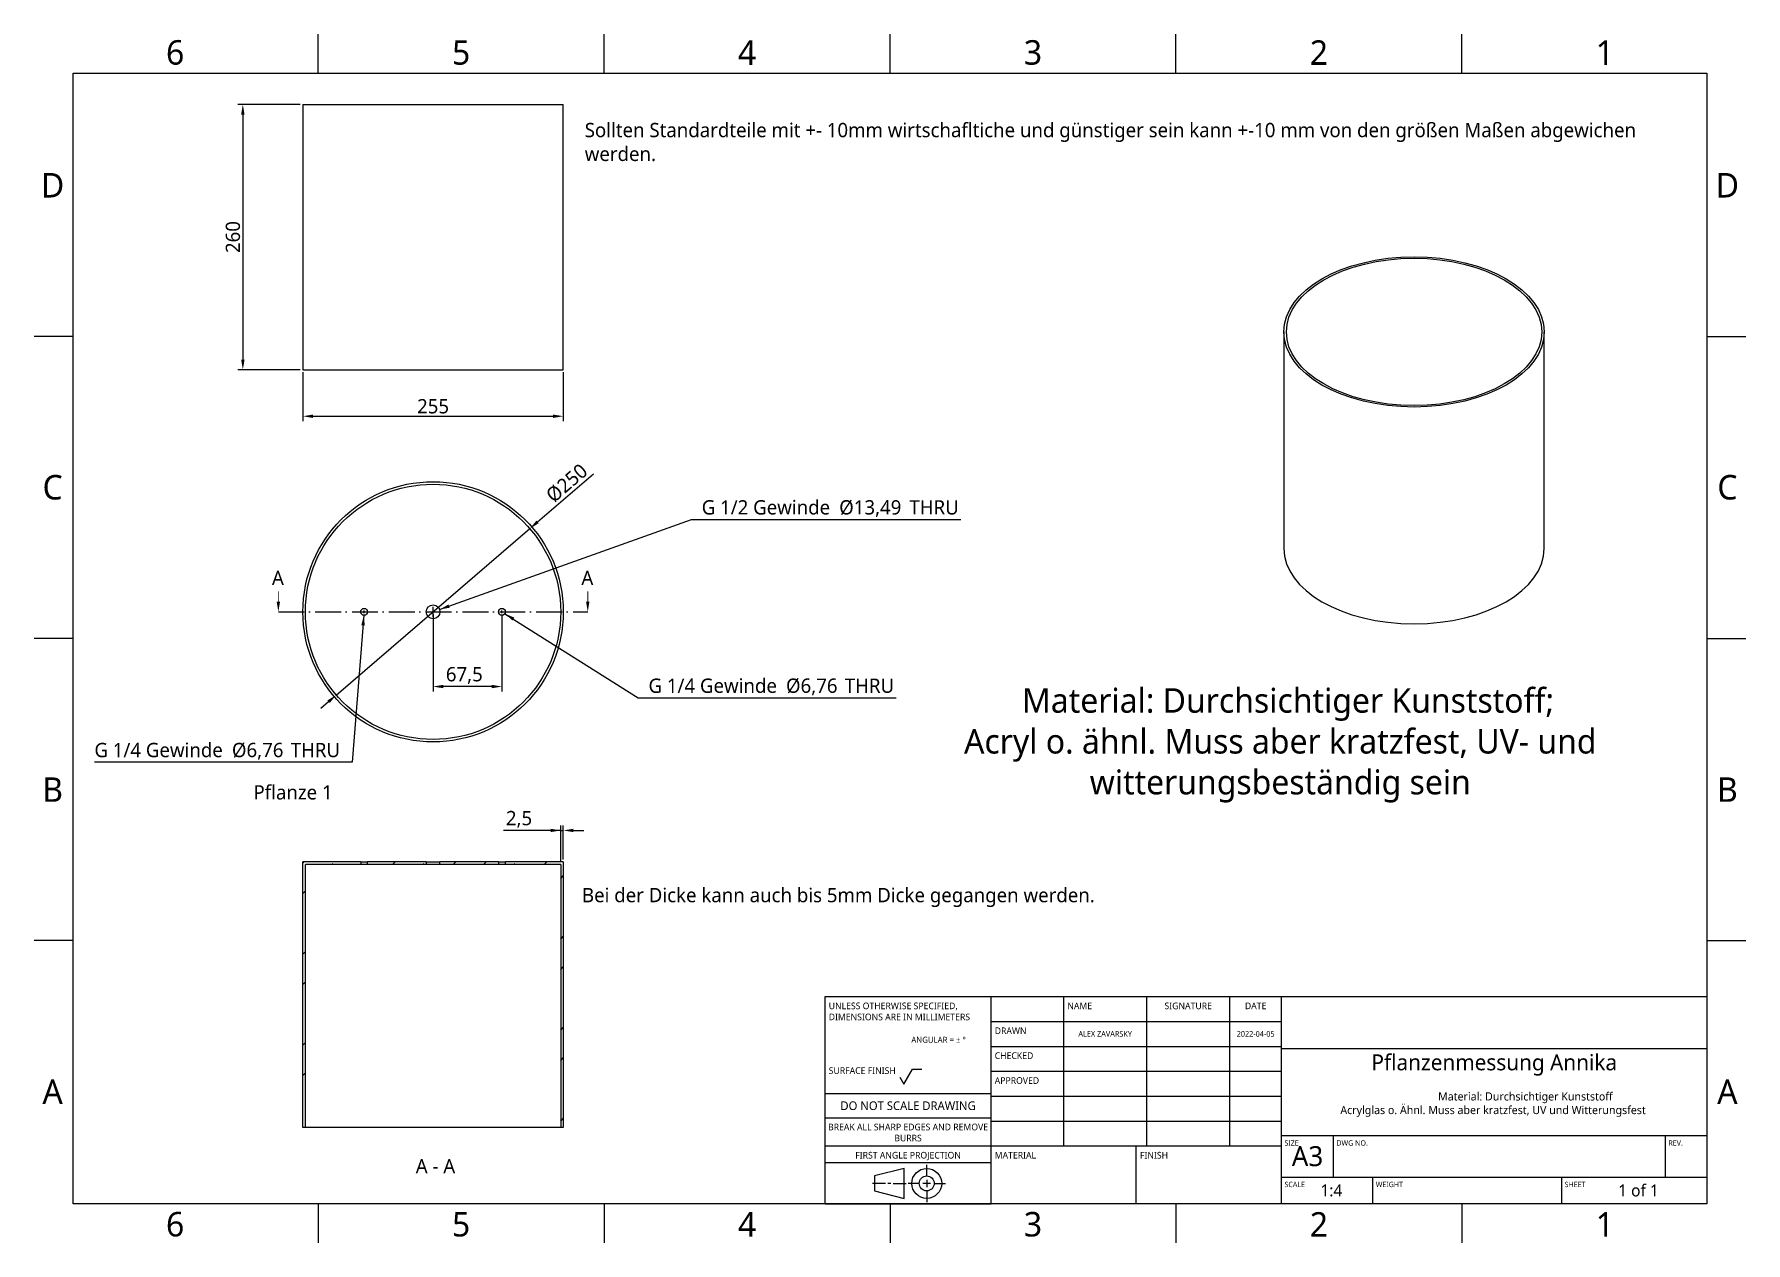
# Model space of a CAD drawing. Extents: x 1 to 420, y 0 to 296.
import ezdxf

# ---------------------------------------------------------------- set-up
doc = ezdxf.new("R2010")
doc.units = 0
doc.header["$LTSCALE"] = 12.7
doc.header["$MEASUREMENT"] = 0
doc.header["$PDMODE"] = 33
doc.header["$PDSIZE"] = 1
doc.linetypes.add('ONS_DASHDOT', pattern=[0.71, 0.5, -0.1, 0.01, -0.1])
doc.layers.get('DEFPOINTS').update_dxf_attribs({"linetype": 'CONTINUOUS'})
for name, color, linetype in [('ANNOTATION_LINES', 7, 'CONTINUOUS'), ('ANNOTATION_TEXT', 7, 'CONTINUOUS'), ('BORDER_FRAME', 7, 'CONTINUOUS'), ('BORDER_ZONES', 7, 'CONTINUOUS'), ('CENTERMARKS', 7, 'CONTINUOUS'), ('SECTION_CUTTING_LINE', 7, 'ONS_DASHDOT'), ('TITLE_BLOCK', 7, 'CONTINUOUS'), ('VIEW_HATCHES', 7, 'CONTINUOUS'), ('VISIBLE', 7, 'CONTINUOUS')]:
    doc.layers.add(name, color=color, linetype=linetype)
doc.styles.add('ONSHAPE-STANDARD', font='NotoSans-Regular.ttf')
doc.styles.add('ONSHAPE-STANDARD-DIMENSION', font='')
doc.styles.add('ONSHAPE-STANDARD-FIELDS', font='')
doc.styles.add('ONSHAPE-STANDARD-HOLE-CALL', font='Noto Sans', dxfattribs={"height": 3.5})
doc.styles.add('ONSHAPE-STANDARD-NOTESTYLE', font='Noto Sans', dxfattribs={"height": 3.5})
doc.styles.add('ONSHAPE-STANDARD-VIEW-LABE', font='NotoSans-Regular.ttf', dxfattribs={"height": 3.5})
doc.styles.get('ONSHAPE-STANDARD-DIMENSION').set_extended_font_data('Noto Sans')
doc.styles.get('ONSHAPE-STANDARD-FIELDS').set_extended_font_data('Noto Sans')
doc.dimstyles.new('ONSHAPE-ISO-25$0', dxfattribs={"dimtxt": 3.5, "dimasz": 2.5, "dimexe": 1.25, "dimexo": 0.625, "dimtad": 1, "dimtxsty": 'ONSHAPE-STANDARD-DIMENSION', "dimcen": 2.5, "dimclrd": 7, "dimclre": 7, "dimclrt": 7, "dimadec": 1, "dimazin": 3, "dimtfac": 1, "dimtmove": 0, "dimatfit": 3})
doc.dimstyles.new('ONSHAPE-ISO-25$3', dxfattribs={"dimtxt": 3.5, "dimasz": 2.5, "dimexe": 1.25, "dimexo": 0.625, "dimtad": 1, "dimtxsty": 'ONSHAPE-STANDARD-DIMENSION', "dimcen": 0, "dimclrd": 7, "dimclre": 7, "dimclrt": 7, "dimadec": 1, "dimazin": 3, "dimtfac": 1, "dimtmove": 0, "dimatfit": 3})
pattern_1 = [(45, (98.635, 28.7716), (-3.7141, 3.7141), [12.6061, -3.1515])]

# ---------------------------------------------------------------- blocks, each defined once
blk = doc.blocks.new('*D1')
at = {"layer": 'ANNOTATION_TEXT', "color": 7}
for p, q in [((66.14, 279.32), (50.82, 279.32)), ((52.07, 276.82), (52.07, 216.82)), ((66.14, 214.32), (50.82, 214.32))]:
    blk.add_line(p, q, dxfattribs=at)
for points in [[(52.49, 276.82), (51.65, 276.82), (52.07, 279.32)], [(51.65, 216.82), (52.49, 216.82), (52.07, 214.32)]]:
    blk.add_solid(points, dxfattribs=at)
at = {"layer": 'DEFPOINTS', "color": 0}
for p in [(66.76, 279.32), (52.07, 214.32), (52.07, 214.32), (66.76, 214.32)]:
    blk.add_point(p, dxfattribs=at)
at = {"layer": 'ANNOTATION_TEXT', "color": 7, "insert": (49.65, 246.82), "char_height": 3.5, "attachment_point": 5, "rotation": 90, "style": 'ONSHAPE-STANDARD-DIMENSION'}
blk.add_mtext('260', dxfattribs=at)
blk = doc.blocks.new('*D2')
at = {"layer": 'ANNOTATION_TEXT', "color": 7}
for p, q in [((66.76, 213.7), (66.76, 201.69)), ((130.51, 213.7), (130.51, 201.69)), ((69.26, 202.94), (128.01, 202.94))]:
    blk.add_line(p, q, dxfattribs=at)
for points in [[(69.26, 203.35), (69.26, 202.52), (66.76, 202.94)], [(128.01, 202.52), (128.01, 203.35), (130.51, 202.94)]]:
    blk.add_solid(points, dxfattribs=at)
at = {"layer": 'DEFPOINTS', "color": 0}
for p in [(66.76, 214.32), (130.51, 214.32), (130.51, 202.94), (130.51, 202.94)]:
    blk.add_point(p, dxfattribs=at)
at = {"layer": 'ANNOTATION_TEXT', "color": 7, "insert": (98.64, 205.36), "char_height": 3.5, "attachment_point": 5, "style": 'ONSHAPE-STANDARD-DIMENSION'}
blk.add_mtext('255', dxfattribs=at)
blk = doc.blocks.new('*D3')
at = {"layer": 'ANNOTATION_TEXT', "color": 7}
for p, q in [((124.22, 177.04), (137.93, 188.83)), ((74.94, 134.65), (122.33, 175.41)), ((73.05, 133.02), (71.15, 131.39))]:
    blk.add_line(p, q, dxfattribs=at)
for points in [[(123.95, 177.36), (124.49, 176.73), (122.33, 175.41)], [(73.32, 132.71), (72.78, 133.34), (74.94, 134.65)]]:
    blk.add_solid(points, dxfattribs=at)
at = {"layer": 'DEFPOINTS', "color": 0}
for p in [(122.33, 175.41), (74.94, 134.65)]:
    blk.add_point(p, dxfattribs=at)
at = {"layer": 'ANNOTATION_TEXT', "color": 7, "insert": (131.39, 186.54), "char_height": 3.5, "attachment_point": 5, "rotation": 40.7035, "style": 'ONSHAPE-STANDARD-DIMENSION'}
blk.add_mtext('%%c250', dxfattribs=at)
blk = doc.blocks.new('*D4')
at = {"layer": 'ANNOTATION_TEXT', "color": 7}
for p, q in [((98.64, 154.41), (98.64, 135.48)), ((115.51, 154.41), (115.51, 135.48)), ((113.01, 136.73), (101.14, 136.73))]:
    blk.add_line(p, q, dxfattribs=at)
for points in [[(101.14, 137.15), (101.14, 136.32), (98.64, 136.73)], [(113.01, 136.32), (113.01, 137.15), (115.51, 136.73)]]:
    blk.add_solid(points, dxfattribs=at)
at = {"layer": 'DEFPOINTS', "color": 0}
for p in [(98.64, 155.03), (115.51, 155.03), (98.64, 136.73), (98.64, 136.73)]:
    blk.add_point(p, dxfattribs=at)
at = {"layer": 'ANNOTATION_TEXT', "color": 7, "insert": (106.29, 139.44), "char_height": 3.5, "attachment_point": 5, "style": 'ONSHAPE-STANDARD-DIMENSION'}
blk.add_mtext('67,5', dxfattribs=at)
blk = doc.blocks.new('*D5')
at = {"layer": 'ANNOTATION_TEXT', "color": 7}
for p, q in [((129.89, 101.49), (115.86, 101.49)), ((127.39, 101.49), (124.89, 101.49)), ((129.89, 93.77), (129.89, 102.74)), ((129.89, 101.49), (130.51, 101.49)), ((130.51, 94.4), (130.51, 102.74)), ((133.01, 101.49), (135.51, 101.49))]:
    blk.add_line(p, q, dxfattribs=at)
for points in [[(127.39, 101.08), (127.39, 101.91), (129.89, 101.49)], [(133.01, 101.91), (133.01, 101.08), (130.51, 101.49)]]:
    blk.add_solid(points, dxfattribs=at)
at = {"layer": 'DEFPOINTS', "color": 0}
for p in [(130.51, 101.49), (130.51, 101.49), (129.89, 93.15), (130.51, 93.77)]:
    blk.add_point(p, dxfattribs=at)
at = {"layer": 'ANNOTATION_TEXT', "color": 7, "insert": (119.68, 104.2), "char_height": 3.5, "attachment_point": 5, "style": 'ONSHAPE-STANDARD-DIMENSION'}
blk.add_mtext('2,5', dxfattribs=at)
blk = doc.blocks.new('*U6', base_point=(-2.5, -4.96))
at = {"layer": 'ANNOTATION_TEXT', "color": 0, "char_height": 3.5, "attachment_point": 7, "style": 'ONSHAPE-STANDARD-HOLE-CALL'}
for s, insert in [('G 1/4 Gewinde', (0, -3.76)), ('%%c6,76', (33.67, -4.34)), (' THRU', (46.87, -3.76))]:
    blk.add_mtext(s, dxfattribs=dict(at, insert=insert))
blk = doc.blocks.new('*U7', base_point=(63.14, -4.96))
at = {"layer": 'ANNOTATION_TEXT', "color": 0, "char_height": 3.5, "attachment_point": 7, "style": 'ONSHAPE-STANDARD-HOLE-CALL'}
for s, insert in [('G 1/4 Gewinde', (0, -3.76)), ('%%c6,76', (33.67, -4.34)), (' THRU', (46.87, -3.76))]:
    blk.add_mtext(s, dxfattribs=dict(at, insert=insert))
blk = doc.blocks.new('*U8', base_point=(-2.5, -4.96))
at = {"layer": 'ANNOTATION_TEXT', "color": 0, "char_height": 3.5, "attachment_point": 7, "style": 'ONSHAPE-STANDARD-HOLE-CALL'}
for s, insert in [('G 1/2 Gewinde', (0, -3.76)), ('%%c13,49', (33.67, -4.34)), (' THRU', (49.67, -3.76))]:
    blk.add_mtext(s, dxfattribs=dict(at, insert=insert))

msp = doc.modelspace()

# ---------------------------------------------------------------- hatches: boundary and pattern name
at = {"layer": 'VIEW_HATCHES'}
h = msp.add_hatch(dxfattribs=at)
h.set_pattern_fill('ISO02W100', color=256, scale=42.020441, style=0, pattern_type=2)
h.set_pattern_definition(pattern_1)
edge = h.paths.add_edge_path(flags=0)
edge.add_line((67.3852, 28.7716), (66.7602, 28.7716))
edge.add_line((67.3852, 28.7716), (67.3852, 93.1466))
edge.add_line((80.9156, 93.1466), (67.3852, 93.1466))
edge.add_line((80.9156, 93.7716), (80.9156, 93.1466))
edge.add_line((80.9156, 93.7716), (66.7602, 93.7716))
edge.add_line((66.7602, 28.7716), (66.7602, 93.7716))
h = msp.add_hatch(dxfattribs=at)
h.set_pattern_fill('ISO02W100', color=256, scale=42.020441, style=0, pattern_type=2)
h.set_pattern_definition(pattern_1)
edge = h.paths.add_edge_path(flags=0)
edge.add_line((96.9486, 93.1466), (82.6047, 93.1466))
edge.add_line((96.9486, 93.7716), (96.9486, 93.1466))
edge.add_line((96.9486, 93.7716), (82.6047, 93.7716))
edge.add_line((82.6047, 93.1466), (82.6047, 93.7716))
h = msp.add_hatch(dxfattribs=at)
h.set_pattern_fill('ISO02W100', color=256, scale=42.020441, style=0, pattern_type=2)
h.set_pattern_definition(pattern_1)
edge = h.paths.add_edge_path(flags=0)
edge.add_line((114.6656, 93.7716), (100.3218, 93.7716))
edge.add_line((100.3218, 93.1466), (100.3218, 93.7716))
edge.add_line((114.6656, 93.1466), (100.3218, 93.1466))
edge.add_line((114.6656, 93.7716), (114.6656, 93.1466))
h = msp.add_hatch(dxfattribs=at)
h.set_pattern_fill('ISO02W100', color=256, scale=42.020441, style=0, pattern_type=2)
h.set_pattern_definition(pattern_1)
edge = h.paths.add_edge_path(flags=0)
edge.add_line((130.5102, 93.7716), (116.3547, 93.7716))
edge.add_line((116.3547, 93.1466), (116.3547, 93.7716))
edge.add_line((129.8852, 93.1466), (116.3547, 93.1466))
edge.add_line((129.8852, 93.1466), (129.8852, 28.7716))
edge.add_line((130.5102, 28.7716), (129.8852, 28.7716))
edge.add_line((130.5102, 93.7716), (130.5102, 28.7716))

# ---------------------------------------------------------------- linework, layer by layer
at = {"layer": 'ANNOTATION_LINES'}
for p, q in [((100.2235, 155.5988, -15.9375), (161.9, 177.6244, 15.9375)), ((161.9, 177.6244), (227.8315, 177.6244)), ((81.6942, 154.1896, -15.9375), (78.8707, 118.1849, 15.9375)), ((116.2241, 154.5803, -15.9375), (148.8753, 133.9382, 15.9375)), ((148.8753, 133.9382), (212.0149, 133.9382)), ((78.8707, 118.1849), (15.7311, 118.1849))]:
    msp.add_line(p, q, dxfattribs=at)
for points in [[(102.718, 156.0472), (100.2235, 155.5988), (102.4378, 156.832)], [(81.0833, 151.7298), (81.6942, 154.1896), (81.9141, 151.6647)], [(118.1145, 152.8922), (116.2241, 154.5803), (118.5598, 153.5965)]]:
    msp.add_solid(points, dxfattribs=at)
at = {"layer": 'BORDER_FRAME'}
for p, q in [((10.5, 10), (10.5, 287)), ((10.5, 287), (410.5, 287)), ((410.5, 287), (410.5, 10)), ((410.5, 10), (10.5, 10))]:
    msp.add_line(p, q, dxfattribs=at)
at = {"layer": 'BORDER_ZONES'}
for p, q in [((70.5, 287), (70.5, 296.5)), ((140.5, 287), (140.5, 296.5)), ((210.5, 287), (210.5, 296.5)), ((280.5, 287), (280.5, 296.5)), ((350.5, 287), (350.5, 296.5)), ((10.5, 222.5), (1, 222.5)), ((410.5, 222.5), (420, 222.5)), ((10.5, 148.5), (1, 148.5)), ((410.5, 148.5), (420, 148.5)), ((10.5, 74.5), (1, 74.5)), ((410.5, 74.5), (420, 74.5)), ((70.5, 10), (70.5, 0.5)), ((140.5, 10), (140.5, 0.5)), ((210.5, 10), (210.5, 0.5)), ((280.5, 10), (280.5, 0.5)), ((350.5, 10), (350.5, 0.5))]:
    msp.add_line(p, q, dxfattribs=at)
at = {"layer": 'CENTERMARKS', "linetype": 'CONTINUOUS'}
for p, q in [((81.4646, 155.0316), (82.0558, 155.0316)), ((81.7602, 154.736), (81.7602, 155.3272)), ((97.3852, 155.0316), (99.8852, 155.0316)), ((98.6352, 153.7816), (98.6352, 156.2816)), ((115.2146, 155.0316), (115.8058, 155.0316)), ((115.5102, 154.736), (115.5102, 155.3272))]:
    msp.add_line(p, q, dxfattribs=at)
at = {"layer": 'SECTION_CUTTING_LINE', "color": 7}
msp.add_line((60.7602, 155.0316), (136.5102, 155.0316), dxfattribs=at)
for points in [[(60.8644, 157.5316), (60.8644, 160.0316), (60.656, 157.5316), (60.656, 160.0316)], [(136.6144, 157.5316), (136.6144, 160.0316), (136.406, 157.5316), (136.406, 160.0316)], [(60.7602, 155.0316), (61.1769, 157.5316), (60.3435, 157.5316)], [(136.5102, 155.0316), (136.9269, 157.5316), (136.0935, 157.5316)]]:
    msp.add_solid(points, dxfattribs=at)
at = {"layer": 'TITLE_BLOCK'}
for p, q in [((194.6, 10), (194.6, 60.8)), ((194.6, 60.8), (235.24, 60.8)), ((235.24, 10), (235.24, 60.8)), ((235.24, 60.8), (306.36, 60.8)), ((253.02, 24.224), (253.02, 60.8)), ((273.34, 24.224), (273.34, 60.8)), ((293.66, 24.224), (293.66, 60.8)), ((306.36, 10), (306.36, 60.8)), ((306.36, 60.8), (410.5, 60.8)), ((235.24, 54.704), (306.36, 54.704)), ((235.24, 48.608), (306.36, 48.608)), ((306.36, 48.1), (410.5, 48.1)), ((213.904, 39.3298), (216.0376, 43.0253)), ((216.0376, 43.0253), (218.2728, 43.0253)), ((235.24, 42.512), (306.36, 42.512)), ((212.888, 41.0896), (213.904, 39.3298)), ((194.6, 37.0256), (235.24, 37.0256)), ((235.24, 36.416), (306.36, 36.416)), ((194.6, 31.1328), (235.24, 31.1328)), ((235.24, 30.32), (306.36, 30.32)), ((306.36, 26.764), (410.5, 26.764)), ((319.06, 16.604), (319.06, 26.764)), ((400.34, 16.604), (400.34, 26.764)), ((194.6, 24.224), (235.24, 24.224)), ((235.24, 24.224), (306.36, 24.224)), ((270.8, 10), (270.8, 24.224)), ((194.6, 20.16), (235.24, 20.16)), ((214.0056, 18.697), (206.6904, 16.8682)), ((206.6904, 16.8682), (206.6904, 13.2106)), ((214.0056, 11.3818), (214.0056, 18.697)), ((219.492, 16.8682), (219.492, 19.6114)), ((209.4336, 15.0394), (206.2332, 15.0394)), ((206.6904, 13.2106), (214.0056, 11.3818)), ((210.7138, 15.0394), (209.9822, 15.0394)), ((211.2624, 15.0394), (214.4628, 15.0394)), ((217.6632, 15.0394), (214.92, 15.0394)), ((220.4064, 15.0394), (218.5776, 15.0394)), ((219.492, 15.9538), (219.492, 14.125)), ((219.492, 13.2106), (219.492, 10.4674)), ((221.3208, 15.0394), (224.064, 15.0394)), ((306.36, 16.604), (410.5, 16.604)), ((328.712, 10), (328.712, 16.604)), ((374.94, 10), (374.94, 16.604)), ((194.6, 10), (235.24, 10))]:
    msp.add_line(p, q, dxfattribs=at)
for radius in [3.6576, 1.8288]:
    msp.add_circle((219.492, 15.0394), radius, dxfattribs=at)
at = {"layer": 'VISIBLE'}
for p, q in [((66.7602, 279.3249), (130.5102, 279.3249)), ((66.7602, 279.3249), (66.7602, 214.3249)), ((130.5102, 214.3249), (130.5102, 279.3249)), ((306.9115, 223.5913), (306.9115, 170.519)), ((370.6615, 170.519), (370.6615, 223.5913)), ((66.7602, 214.3249), (130.5102, 214.3249)), ((66.7602, 28.7716), (66.7602, 93.7716)), ((80.9156, 93.7716), (66.7602, 93.7716)), ((80.9156, 93.1466), (67.3852, 93.1466)), ((67.3852, 28.7716), (67.3852, 93.1466)), ((80.9156, 93.7716), (80.9156, 93.1466)), ((80.9156, 93.7716), (82.6047, 93.7716)), ((82.6047, 93.1466), (80.9156, 93.1466)), ((82.6047, 93.1466), (82.6047, 93.7716)), ((96.9486, 93.7716), (82.6047, 93.7716)), ((96.9486, 93.1466), (82.6047, 93.1466)), ((96.9486, 93.7716), (96.9486, 93.1466)), ((96.9486, 93.7716), (100.3218, 93.7716)), ((100.3218, 93.1466), (96.9486, 93.1466)), ((100.3218, 93.1466), (100.3218, 93.7716)), ((114.6656, 93.7716), (100.3218, 93.7716)), ((114.6656, 93.1466), (100.3218, 93.1466)), ((114.6656, 93.7716), (114.6656, 93.1466)), ((114.6656, 93.7716), (116.3547, 93.7716)), ((116.3547, 93.1466), (114.6656, 93.1466)), ((116.3547, 93.1466), (116.3547, 93.7716)), ((130.5102, 93.7716), (116.3547, 93.7716)), ((129.8852, 93.1466), (116.3547, 93.1466)), ((129.8852, 93.1466), (129.8852, 28.7716)), ((130.5102, 93.7716), (130.5102, 28.7716)), ((67.3852, 28.7716), (66.7602, 28.7716)), ((129.8852, 28.7716), (67.3852, 28.7716)), ((130.5102, 28.7716), (129.8852, 28.7716))]:
    msp.add_line(p, q, dxfattribs=at)
for centre, radius in [((98.6352, 155.0316), 31.875), ((98.6352, 155.0316), 31.25), ((81.7602, 155.0316), 0.8445), ((98.6352, 155.0316), 1.6866), ((115.5102, 155.0316), 0.8445)]:
    msp.add_circle(centre, radius, dxfattribs=at)
for major_axis in [(-31.875, 0), (-31.25, 0)]:
    msp.add_ellipse((338.7865, 223.5913), major_axis=major_axis, ratio=0.57735027, dxfattribs=at)
msp.add_ellipse((338.7865, 170.519), major_axis=(-31.875, 0), ratio=0.57735027, start_param=0, end_param=3.14159265, dxfattribs=at)

# ---------------------------------------------------------------- block references
at = {"layer": 'ANNOTATION_TEXT', "color": 7}
for name, p in [('*U8', (161.9, 177.6244)), ('*U6', (148.8753, 133.9382)), ('*U7', (78.8707, 118.1849))]:
    msp.add_blockref(name, p, dxfattribs=at)

# ---------------------------------------------------------------- texts
at = {"layer": 'ANNOTATION_TEXT', "char_height": 3.5, "attachment_point": 1, "style": 'ONSHAPE-STANDARD-NOTESTYLE'}
for s, insert, width in [('Sollten Standardteile mit +- 10mm wirtschafltiche und günstiger sein kann +-10 mm von den größen Maßen abgewichen werden.', (135.769, 274.778), 259.969545), ('Pflanze 1', (54.6666, 112.5747), 21.543996), ('Bei der Dicke kann auch bis 5mm Dicke gegangen werden.', (135.099, 87.4029), 259.969545)]:
    msp.add_mtext(s, dxfattribs=dict(at, insert=insert, width=width))
at = {"layer": 'ANNOTATION_TEXT', "color": 7, "insert": (98.6352, 21.0216), "char_height": 3.5, "attachment_point": 2, "style": 'ONSHAPE-STANDARD-VIEW-LABE'}
msp.add_mtext(' A - A ', dxfattribs=at)
at = {"layer": 'BORDER_ZONES', "char_height": 6, "attachment_point": 5, "style": 'ONSHAPE-STANDARD'}
for s, insert in [('6', (35.5, 292)), ('5', (105.5, 292)), ('4', (175.5, 292)), ('3', (245.5, 292)), ('2', (315.5, 292)), ('1', (385.5, 292)), ('D', (5.5, 259.5)), ('D', (415.5, 259.5)), ('C', (5.5, 185.5)), ('C', (415.5, 185.5)), ('B', (5.5, 111.5)), ('B', (415.5, 111.5)), ('A', (5.5, 37.5)), ('A', (415.5, 37.5)), ('6', (35.5, 5)), ('5', (105.5, 5)), ('4', (175.5, 5)), ('3', (245.5, 5)), ('2', (315.5, 5)), ('1', (385.5, 5))]:
    msp.add_mtext(s, dxfattribs=dict(at, insert=insert))
at = {"layer": 'SECTION_CUTTING_LINE', "color": 7, "char_height": 3.5, "width": 3.120913, "attachment_point": 1, "style": 'ONSHAPE-STANDARD'}
for insert in [(59.2021, 165.1179), (134.9521, 165.1179)]:
    msp.add_mtext('\\fNoto Sans|b0|i0|c0|p0;\\W1.0000000000;\\T1.0000000000;\\o\\lA', dxfattribs=dict(at, insert=insert))
at = {"layer": 'TITLE_BLOCK'}
for s, insert, char_height, width, attachment_point, style in [('{\\fNoto Sans|b0|i0|c0|p0;\\W1.85714; }Material: Durchsichtiger Kunststoff;\\PAcryl o. ähnl. Muss aber kratzfest, UV- und witterungsbeständig sein', (306.0435, 122.3152), 6, 162.089918, 5, 'ONSHAPE-STANDARD-FIELDS'), ('UNLESS OTHERWISE SPECIFIED, DIMENSIONS ARE IN MILLIMETERS', (195.4941, 59.337), 1.6256, 39.8272, 1, 'ONSHAPE-STANDARD'), ('NAME', (253.9141, 59.337), 1.6256, 19.9136, 1, 'ONSHAPE-STANDARD'), ('SIGNATURE', (283.5, 59.337), 1.6256, 19.9136, 2, 'ONSHAPE-STANDARD'), ('DATE', (300.01, 59.337), 1.6256, 12.446, 2, 'ONSHAPE-STANDARD'), ('^JANGULAR = ± °^J', (215.7247, 53.3873), 1.46304, 19.9136, 1, 'ONSHAPE-STANDARD'), ('DRAWN', (236.1341, 53.241), 1.6256, 17.4244, 1, 'ONSHAPE-STANDARD'), ('ALEX ZAVARSKY', (263.18, 51.656), 1.365504, 20.32, 5, 'ONSHAPE-STANDARD-FIELDS'), ('2022-04-05', (300.01, 51.656), 1.3655, 12.7, 5, 'ONSHAPE-STANDARD-FIELDS'), ('CHECKED', (236.1341, 47.145), 1.6256, 17.4244, 1, 'ONSHAPE-STANDARD'), ('Pflanzenmessung Annika', (358.43, 44.036), 3.90144, 93.98, 5, 'ONSHAPE-STANDARD-FIELDS'), ('SURFACE FINISH', (195.4941, 43.4874), 1.6256, 19.9136, 1, 'ONSHAPE-STANDARD'), ('APPROVED', (236.1341, 41.049), 1.6256, 17.4244, 1, 'ONSHAPE-STANDARD'), ('DO NOT SCALE DRAWING', (214.92, 35.1236), 2.11328, 39.8272, 2, 'ONSHAPE-STANDARD'), ('{\\fNoto Sans|b0|i0|c0|p0;\\W7.78853;   }Material: Durchsichtiger Kunststoff\\PAcrylglas o. Ähnl. Muss aber kratzfest, UV und Witterungsfest', (358.1312, 34.3484), 2, 93.98, 5, 'ONSHAPE-STANDARD-FIELDS'), ('BREAK ALL SHARP EDGES AND REMOVE BURRS', (214.92, 29.6698), 1.6256, 39.8272, 2, 'ONSHAPE-STANDARD'), ('SIZE', (307.0753, 25.5936), 1.30048, 12.446, 1, 'ONSHAPE-STANDARD'), ('DWG NO.', (319.7753, 25.5936), 1.30048, 79.6544, 1, 'ONSHAPE-STANDARD'), ('REV.', (401.0553, 25.5936), 1.30048, 9.9568, 1, 'ONSHAPE-STANDARD'), ('FIRST ANGLE PROJECTION', (214.92, 22.761), 1.6256, 39.8272, 2, 'ONSHAPE-STANDARD'), ('MATERIAL', (236.1341, 22.761), 1.6256, 34.8488, 1, 'ONSHAPE-STANDARD'), ('FINISH', (271.6941, 22.761), 1.6256, 34.8488, 1, 'ONSHAPE-STANDARD'), ('A3', (312.71, 21.684), 4.8768, 12.7, 5, 'ONSHAPE-STANDARD-FIELDS'), ('SCALE', (307.0753, 15.4336), 1.30048, 21.90496, 1, 'ONSHAPE-STANDARD'), ('1:4', (318.552, 13.302), 2.92608, 20.32, 5, 'ONSHAPE-STANDARD-FIELDS'), ('WEIGHT', (329.4273, 15.4336), 1.30048, 45.30344, 1, 'ONSHAPE-STANDARD'), ('SHEET', (375.6553, 15.4336), 1.30048, 34.8488, 1, 'ONSHAPE-STANDARD'), ('1 of 1', (393.736, 13.302), 2.92608, 33.528, 5, 'ONSHAPE-STANDARD-FIELDS')]:
    msp.add_mtext(s, dxfattribs=dict(at, insert=insert, char_height=char_height, width=width, attachment_point=attachment_point, style=style))

# ---------------------------------------------------------------- dimensions: what is measured, and where the dimension line sits
at = {"layer": 'ANNOTATION_TEXT'}
dim = msp.add_linear_dim(base=(52.0685, 214.3249), p1=(66.7602, 279.3249, -15.9375), p2=(66.7602, 214.3249, -15.9375), angle=90, dimstyle='ONSHAPE-ISO-25$0', override={"dimlfac": 4, "dimpost": ''}, dxfattribs=at)
dim.commit()
dim.dimension.update_dxf_attribs({"geometry": '*D1', "text_midpoint": (52.0685, 246.8249), "dimtype": 160})
for base, p1, p2, picture, middle in [((130.5102, 202.9383), (66.7602, 214.3249, -15.9375), (130.5102, 214.3249, -15.9375), '*D2', (98.6352, 202.9383)), ((98.6352, 136.7329), (115.5102, 155.0316, -31.875), (98.6352, 155.0316, 32.5), '*D4', (106.2879, 136.7329)), ((130.5102, 101.4946), (129.8852, 93.1466, 15.9375), (130.5102, 93.7716, 15.9375), '*D5', (119.6754, 101.4946))]:
    dim = msp.add_linear_dim(base=base, p1=p1, p2=p2, dimstyle='ONSHAPE-ISO-25$0', override={"dimlfac": 4, "dimpost": ''}, dxfattribs=at)
    dim.commit()
    dim.dimension.update_dxf_attribs({"geometry": picture, "text_midpoint": middle, "dimtype": 160})
dim = msp.add_diameter_dim_2p(p1=(74.9447, 134.652, 32.5), p2=(122.3256, 175.4111, 32.5), dimstyle='ONSHAPE-ISO-25$3', override={"dimlfac": 4, "dimpost": '%%c<>', "dimtofl": 1, "dimtmove": 0, "dimatfit": 3}, dxfattribs=at)
dim.commit()
dim.dimension.update_dxf_attribs({"geometry": '*D3', "text_midpoint": (133.0351, 184.6238), "dimtype": 163})

doc.saveas('drawing.dxf')
